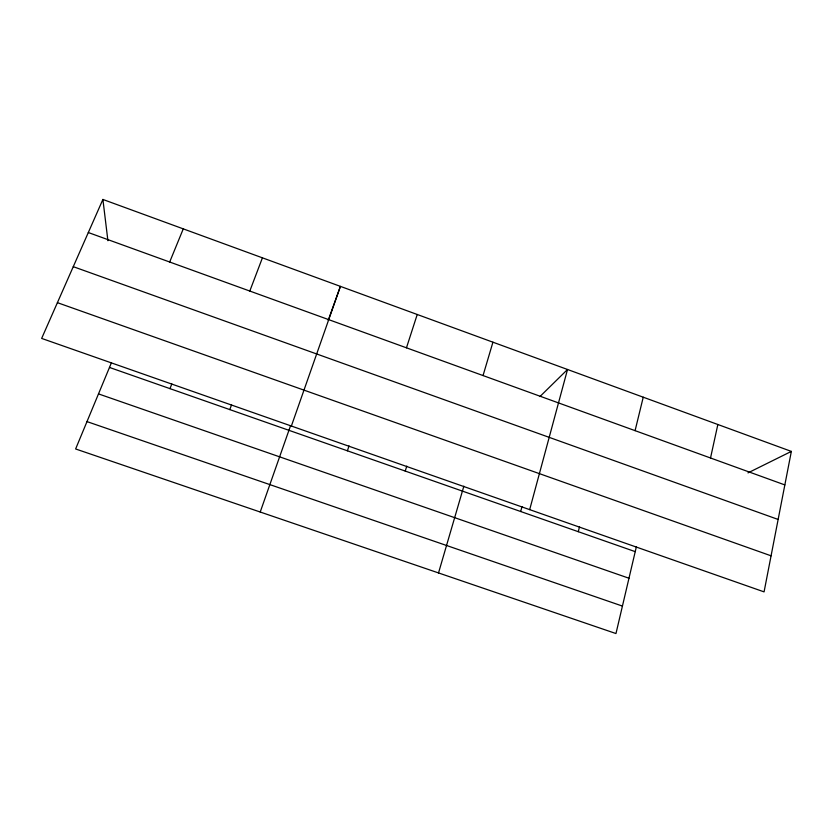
<?xml version="1.0" encoding="UTF-8"?>
<svg xmlns="http://www.w3.org/2000/svg" width="833" height="833" viewBox="0 0 833 833"><rect width="100%" height="100%" fill="white"/><g stroke="black" fill="none" stroke-linecap="round" stroke-linejoin="round"><path stroke-width="1.25" d="M791.35 451.403L764.069 591.878L41.65 338.417L102.896 199.451L791.35 451.403L747.982 472.884M710.528 457.983L717.848 424.507M636.391 546.708L615.972 633.549L75.626 448.966L111.424 362.761M635.079 430.651L643.243 397.206M578.269 531.693L579.529 526.758M529.673 509.64L567.523 369.488L539.951 396.55M520.677 511.514L522.02 506.579M438.522 572.927L463.856 486.17M483.046 375.558L492.928 342.196M405.234 471.072L406.764 466.136M406.462 347.809L417.229 314.489M347.403 450.809L349.037 445.884M260.219 512.024L290.582 425.621M291.373 426.027L340.405 286.375L328.212 320.351M229.793 409.597L231.532 404.911M249.806 291.04L262.426 257.834M169.974 388.647L171.817 383.951M169.682 262.01L183.27 228.867M86.986 421.602L622.428 606.08M98.492 393.894L628.977 578.237M109.477 367.447L635.225 551.644M57.404 302.66L771.077 555.819M73.273 266.675L778.137 519.459M88.319 232.532L784.842 484.921M102.896 199.451L107.915 240.727"/></g></svg>
